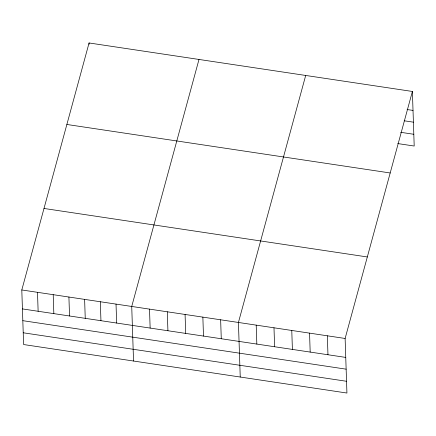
<?xml version="1.0" encoding="UTF-8"?>
<svg xmlns="http://www.w3.org/2000/svg" width="436" height="436" viewBox="0 0 436 436"><rect width="100%" height="100%" fill="white"/><g stroke="black" fill="none" stroke-linecap="round" stroke-linejoin="round"><path stroke-width="0.65" d="M412.391 91.462L345.121 338.467L346.931 393.038L23.609 344.538L21.8 289.967L89.069 42.962L412.391 91.462L414.2 146.033L397.736 143.564M198.996 59.454L131.727 306.459L133.541 361.03M305.696 75.455L238.427 322.46L240.236 377.031M407.093 109.523L413.017 110.412M404.188 120.783L413.41 122.167M400.64 132.299L413.808 134.277M66.872 124.473L390.193 172.972M43.998 208.457L367.319 256.957M21.8 289.967L345.121 338.467M22.427 308.917L345.748 357.416M22.819 320.673L346.14 369.172M23.222 332.782L346.538 381.282M327.338 335.802L327.965 354.746M309.555 333.131L310.181 352.081M291.771 330.466L292.403 349.41M273.988 327.796L274.62 346.745M256.205 325.131L256.837 344.075M220.643 319.795L221.27 338.745M202.86 317.13L203.487 336.074M185.077 314.46L185.703 333.409M167.293 311.795L167.92 330.739M149.51 309.124L150.142 328.074M116.025 304.105L116.652 323.049M100.318 301.745L100.95 320.694M89.069 42.962L89.113 44.319M84.617 299.39L85.243 318.34M68.91 297.036L69.542 315.986M53.208 294.682L53.835 313.626M37.501 292.322L38.134 311.271"/></g></svg>
